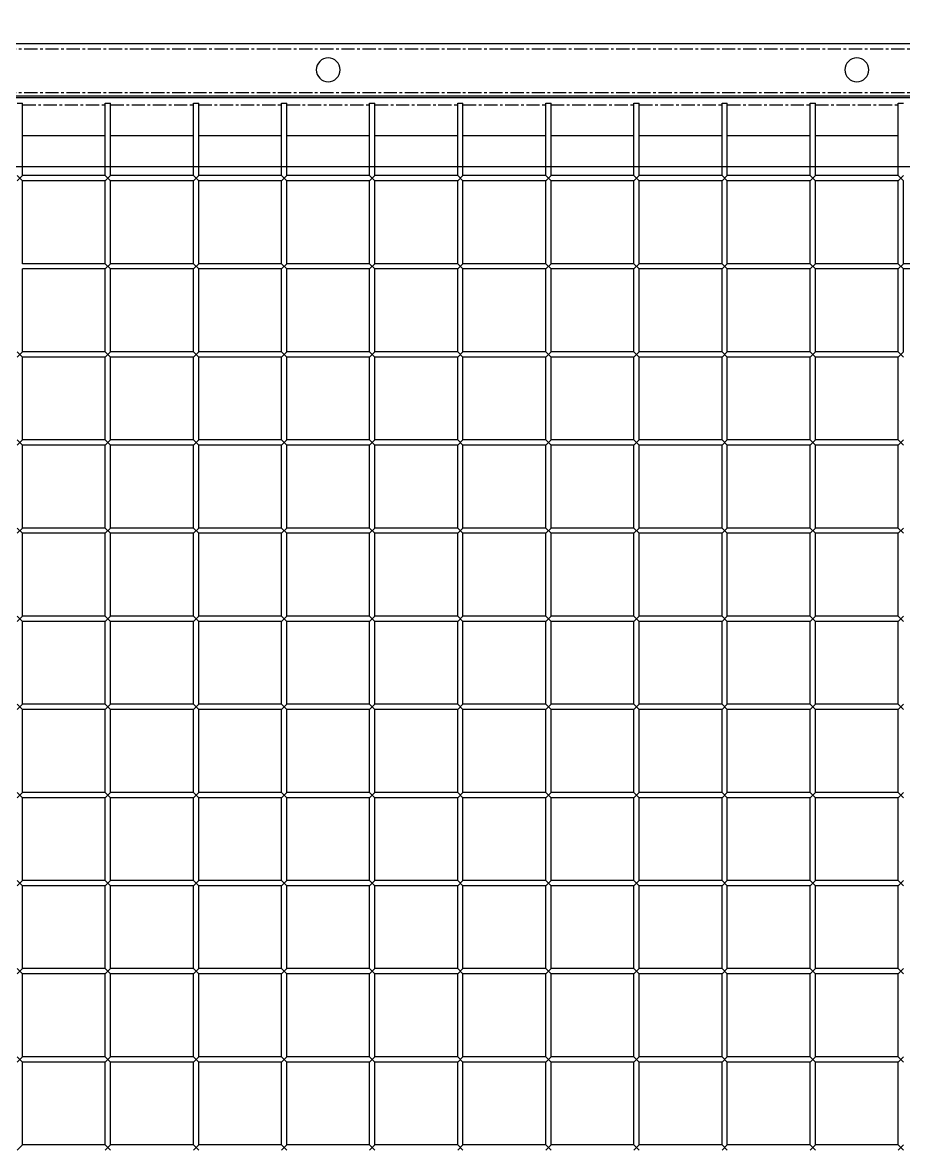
# Model space of a CAD drawing. Header units: millimetres. Extents: x -198529 to 244266, y -64 to 158464.
# Drawn here: x -169582 to -169082, y 97567 to 98205 of the extents above; entities that cross this region are included whole.
import ezdxf

# ---------------------------------------------------------------- set-up
doc = ezdxf.new("R2010")
doc.units = ezdxf.units.MM
doc.linetypes.add('CENTER', pattern=[12, 7.5, -1.5, 1.5, -1.5])
doc.layers.add('0-DCC', color=30, linetype='Continuous')
doc.layers.add('0-DCC-STRUC', color=180, linetype='Continuous')

# ---------------------------------------------------------------- blocks, each defined once
blk = doc.blocks.new('DCC2850x1800(右)')
at = {"color": 0, "linetype": 'Continuous'}
for p, q in [((65614.5, -72678.48), (62966, -72678.48)), ((62966, -72709.38), (65613, -72709.38)), ((64842.5, -72712.38), (64839.5, -72712.38)), ((64842.5, -72753.48), (64842.5, -72712.38)), ((64889.5, -72753.48), (64889.5, -72712.38)), ((64892.5, -72712.38), (64889.5, -72712.38)), ((64892.5, -72753.48), (64892.5, -72712.38)), ((64939.5, -72753.48), (64939.5, -72712.38)), ((64942.5, -72712.38), (64939.5, -72712.38)), ((64942.5, -72753.48), (64942.5, -72712.38)), ((64989.5, -72753.48), (64989.5, -72712.38)), ((64992.5, -72712.38), (64989.5, -72712.38)), ((64992.5, -72753.48), (64992.5, -72712.38)), ((65039.5, -72753.48), (65039.5, -72712.38)), ((65042.5, -72712.38), (65039.5, -72712.38)), ((65042.5, -72753.48), (65042.5, -72712.38)), ((65089.5, -72753.48), (65089.5, -72712.38)), ((65092.5, -72712.38), (65089.5, -72712.38)), ((65092.5, -72753.48), (65092.5, -72712.38)), ((65139.5, -72753.48), (65139.5, -72712.38)), ((65142.5, -72712.38), (65139.5, -72712.38)), ((65142.5, -72753.48), (65142.5, -72712.38)), ((65189.5, -72753.48), (65189.5, -72712.38)), ((65192.5, -72712.38), (65189.5, -72712.38)), ((65192.5, -72753.48), (65192.5, -72712.38)), ((65239.5, -72753.48), (65239.5, -72712.38)), ((65242.5, -72712.38), (65239.5, -72712.38)), ((65242.5, -72753.48), (65242.5, -72712.38)), ((65289.5, -72753.48), (65289.5, -72712.38)), ((65292.5, -72712.38), (65289.5, -72712.38)), ((65292.5, -72753.48), (65292.5, -72712.38)), ((65339.5, -72753.48), (65339.5, -72712.38)), ((65342.5, -72712.38), (65339.5, -72712.38)), ((64842.5, -72730.88), (64889.5, -72730.88)), ((64892.5, -72730.88), (64939.5, -72730.88)), ((64942.5, -72730.88), (64989.5, -72730.88)), ((64992.5, -72730.88), (65039.5, -72730.88)), ((65042.5, -72730.88), (65089.5, -72730.88)), ((65092.5, -72730.88), (65139.5, -72730.88)), ((65142.5, -72730.88), (65189.5, -72730.88)), ((65192.5, -72730.88), (65239.5, -72730.88)), ((65242.5, -72730.88), (65289.5, -72730.88)), ((65292.5, -72730.88), (65339.5, -72730.88)), ((64842.5, -72756.48), (64839.5, -72753.48)), ((64839.5, -72756.48), (64842.5, -72753.48)), ((64839.5, -72803.48), (64839.5, -72756.48)), ((64842.5, -72753.48), (64889.5, -72753.48)), ((64842.5, -72756.48), (64889.5, -72756.48)), ((64842.5, -72803.48), (64842.5, -72756.48)), ((64892.5, -72756.48), (64889.5, -72753.48)), ((64889.5, -72756.48), (64892.5, -72753.48)), ((64889.5, -72803.48), (64889.5, -72756.48)), ((64892.5, -72753.48), (64939.5, -72753.48)), ((64892.5, -72756.48), (64939.5, -72756.48)), ((64892.5, -72803.48), (64892.5, -72756.48)), ((64942.5, -72756.48), (64939.5, -72753.48)), ((64939.5, -72756.48), (64942.5, -72753.48)), ((64939.5, -72803.48), (64939.5, -72756.48)), ((64942.5, -72753.48), (64989.5, -72753.48)), ((64942.5, -72756.48), (64989.5, -72756.48)), ((64942.5, -72803.48), (64942.5, -72756.48)), ((64992.5, -72756.48), (64989.5, -72753.48)), ((64989.5, -72756.48), (64992.5, -72753.48)), ((64989.5, -72803.48), (64989.5, -72756.48)), ((64992.5, -72753.48), (65039.5, -72753.48)), ((64992.5, -72756.48), (65039.5, -72756.48)), ((64992.5, -72803.48), (64992.5, -72756.48)), ((65042.5, -72756.48), (65039.5, -72753.48)), ((65039.5, -72756.48), (65042.5, -72753.48)), ((65039.5, -72803.48), (65039.5, -72756.48)), ((65042.5, -72753.48), (65089.5, -72753.48)), ((65042.5, -72756.48), (65089.5, -72756.48)), ((65042.5, -72803.48), (65042.5, -72756.48)), ((65092.5, -72756.48), (65089.5, -72753.48)), ((65089.5, -72756.48), (65092.5, -72753.48)), ((65089.5, -72803.48), (65089.5, -72756.48)), ((65092.5, -72753.48), (65139.5, -72753.48)), ((65092.5, -72756.48), (65139.5, -72756.48)), ((65092.5, -72803.48), (65092.5, -72756.48)), ((65142.5, -72756.48), (65139.5, -72753.48)), ((65139.5, -72756.48), (65142.5, -72753.48)), ((65139.5, -72803.48), (65139.5, -72756.48)), ((65142.5, -72753.48), (65189.5, -72753.48)), ((65142.5, -72756.48), (65189.5, -72756.48)), ((65142.5, -72803.48), (65142.5, -72756.48)), ((65192.5, -72756.48), (65189.5, -72753.48)), ((65189.5, -72756.48), (65192.5, -72753.48)), ((65189.5, -72803.48), (65189.5, -72756.48)), ((65192.5, -72753.48), (65239.5, -72753.48)), ((65192.5, -72756.48), (65239.5, -72756.48)), ((65192.5, -72803.48), (65192.5, -72756.48)), ((65242.5, -72756.48), (65239.5, -72753.48)), ((65239.5, -72756.48), (65242.5, -72753.48)), ((65239.5, -72803.48), (65239.5, -72756.48)), ((65242.5, -72753.48), (65289.5, -72753.48)), ((65242.5, -72756.48), (65289.5, -72756.48)), ((65242.5, -72803.48), (65242.5, -72756.48)), ((65292.5, -72756.48), (65289.5, -72753.48)), ((65289.5, -72756.48), (65292.5, -72753.48)), ((65289.5, -72803.48), (65289.5, -72756.48)), ((65292.5, -72753.48), (65339.5, -72753.48)), ((65292.5, -72756.48), (65339.5, -72756.48)), ((65292.5, -72803.48), (65292.5, -72756.48)), ((65342.5, -72756.48), (65339.5, -72753.48)), ((65339.5, -72756.48), (65342.5, -72753.48)), ((65339.5, -72803.48), (65339.5, -72756.48)), ((64792.5, -72803.48), (64839.5, -72803.48)), ((64842.5, -72806.48), (64839.5, -72803.48)), ((64842.5, -72803.48), (64839.5, -72806.48)), ((64842.5, -72803.48), (64889.5, -72803.48)), ((64892.5, -72806.48), (64889.5, -72803.48)), ((64892.5, -72803.48), (64889.5, -72806.48)), ((64892.5, -72803.48), (64939.5, -72803.48)), ((64942.5, -72806.48), (64939.5, -72803.48)), ((64942.5, -72803.48), (64939.5, -72806.48)), ((64942.5, -72803.48), (64989.5, -72803.48)), ((64992.5, -72806.48), (64989.5, -72803.48)), ((64992.5, -72803.48), (64989.5, -72806.48)), ((64992.5, -72803.48), (65039.5, -72803.48)), ((65042.5, -72806.48), (65039.5, -72803.48)), ((65042.5, -72803.48), (65039.5, -72806.48)), ((65042.5, -72803.48), (65089.5, -72803.48)), ((65092.5, -72806.48), (65089.5, -72803.48)), ((65092.5, -72803.48), (65089.5, -72806.48)), ((65092.5, -72803.48), (65139.5, -72803.48)), ((65142.5, -72806.48), (65139.5, -72803.48)), ((65142.5, -72803.48), (65139.5, -72806.48)), ((65142.5, -72803.48), (65189.5, -72803.48)), ((65192.5, -72806.48), (65189.5, -72803.48)), ((65192.5, -72803.48), (65189.5, -72806.48)), ((65192.5, -72803.48), (65239.5, -72803.48)), ((65242.5, -72806.48), (65239.5, -72803.48)), ((65242.5, -72803.48), (65239.5, -72806.48)), ((65242.5, -72803.48), (65289.5, -72803.48)), ((65292.5, -72806.48), (65289.5, -72803.48)), ((65292.5, -72803.48), (65289.5, -72806.48)), ((65292.5, -72803.48), (65339.5, -72803.48)), ((64792.5, -72806.48), (64839.5, -72806.48)), ((64839.5, -72853.48), (64839.5, -72806.48)), ((64842.5, -72853.48), (64842.5, -72806.48)), ((64842.5, -72806.48), (64889.5, -72806.48)), ((64889.5, -72853.48), (64889.5, -72806.48)), ((64892.5, -72853.48), (64892.5, -72806.48)), ((64892.5, -72806.48), (64939.5, -72806.48)), ((64939.5, -72853.48), (64939.5, -72806.48)), ((64942.5, -72853.48), (64942.5, -72806.48)), ((64942.5, -72806.48), (64989.5, -72806.48)), ((64989.5, -72853.48), (64989.5, -72806.48)), ((64992.5, -72853.48), (64992.5, -72806.48)), ((64992.5, -72806.48), (65039.5, -72806.48)), ((65039.5, -72853.48), (65039.5, -72806.48)), ((65042.5, -72853.48), (65042.5, -72806.48)), ((65042.5, -72806.48), (65089.5, -72806.48)), ((65089.5, -72853.48), (65089.5, -72806.48)), ((65092.5, -72853.48), (65092.5, -72806.48)), ((65092.5, -72806.48), (65139.5, -72806.48)), ((65139.5, -72853.48), (65139.5, -72806.48)), ((65142.5, -72853.48), (65142.5, -72806.48)), ((65142.5, -72806.48), (65189.5, -72806.48)), ((65189.5, -72853.48), (65189.5, -72806.48)), ((65192.5, -72853.48), (65192.5, -72806.48)), ((65192.5, -72806.48), (65239.5, -72806.48)), ((65239.5, -72853.48), (65239.5, -72806.48)), ((65242.5, -72853.48), (65242.5, -72806.48)), ((65242.5, -72806.48), (65289.5, -72806.48)), ((65289.5, -72853.48), (65289.5, -72806.48)), ((65292.5, -72853.48), (65292.5, -72806.48)), ((65292.5, -72806.48), (65339.5, -72806.48)), ((65339.5, -72853.48), (65339.5, -72806.48)), ((64842.5, -72856.48), (64839.5, -72853.48)), ((64839.5, -72856.48), (64842.5, -72853.48)), ((64842.5, -72853.48), (64889.5, -72853.48)), ((64892.5, -72856.48), (64889.5, -72853.48)), ((64889.5, -72856.48), (64892.5, -72853.48)), ((64892.5, -72853.48), (64939.5, -72853.48)), ((64942.5, -72856.48), (64939.5, -72853.48)), ((64939.5, -72856.48), (64942.5, -72853.48)), ((64942.5, -72853.48), (64989.5, -72853.48)), ((64992.5, -72856.48), (64989.5, -72853.48)), ((64989.5, -72856.48), (64992.5, -72853.48)), ((64992.5, -72853.48), (65039.5, -72853.48)), ((65042.5, -72856.48), (65039.5, -72853.48)), ((65039.5, -72856.48), (65042.5, -72853.48)), ((65042.5, -72853.48), (65089.5, -72853.48)), ((65092.5, -72856.48), (65089.5, -72853.48)), ((65089.5, -72856.48), (65092.5, -72853.48)), ((65092.5, -72853.48), (65139.5, -72853.48)), ((65142.5, -72856.48), (65139.5, -72853.48)), ((65139.5, -72856.48), (65142.5, -72853.48)), ((65142.5, -72853.48), (65189.5, -72853.48)), ((65192.5, -72856.48), (65189.5, -72853.48)), ((65189.5, -72856.48), (65192.5, -72853.48)), ((65192.5, -72853.48), (65239.5, -72853.48)), ((65242.5, -72856.48), (65239.5, -72853.48)), ((65239.5, -72856.48), (65242.5, -72853.48)), ((65242.5, -72853.48), (65289.5, -72853.48)), ((65292.5, -72856.48), (65289.5, -72853.48)), ((65289.5, -72856.48), (65292.5, -72853.48)), ((65292.5, -72853.48), (65339.5, -72853.48)), ((65342.5, -72856.48), (65339.5, -72853.48)), ((65339.5, -72856.48), (65342.5, -72853.48)), ((64842.5, -72903.48), (64842.5, -72856.48)), ((64842.5, -72856.48), (64889.5, -72856.48)), ((64889.5, -72903.48), (64889.5, -72856.48)), ((64892.5, -72903.48), (64892.5, -72856.48)), ((64892.5, -72856.48), (64939.5, -72856.48)), ((64939.5, -72903.48), (64939.5, -72856.48)), ((64942.5, -72903.48), (64942.5, -72856.48)), ((64942.5, -72856.48), (64989.5, -72856.48)), ((64989.5, -72903.48), (64989.5, -72856.48)), ((64992.5, -72903.48), (64992.5, -72856.48)), ((64992.5, -72856.48), (65039.5, -72856.48)), ((65039.5, -72903.48), (65039.5, -72856.48)), ((65042.5, -72903.48), (65042.5, -72856.48)), ((65042.5, -72856.48), (65089.5, -72856.48)), ((65089.5, -72903.48), (65089.5, -72856.48)), ((65092.5, -72903.48), (65092.5, -72856.48)), ((65092.5, -72856.48), (65139.5, -72856.48)), ((65139.5, -72903.48), (65139.5, -72856.48)), ((65142.5, -72903.48), (65142.5, -72856.48)), ((65142.5, -72856.48), (65189.5, -72856.48)), ((65189.5, -72903.48), (65189.5, -72856.48)), ((65192.5, -72903.48), (65192.5, -72856.48)), ((65192.5, -72856.48), (65239.5, -72856.48)), ((65239.5, -72903.48), (65239.5, -72856.48)), ((65242.5, -72903.48), (65242.5, -72856.48)), ((65242.5, -72856.48), (65289.5, -72856.48)), ((65289.5, -72903.48), (65289.5, -72856.48)), ((65292.5, -72903.48), (65292.5, -72856.48)), ((65292.5, -72856.48), (65339.5, -72856.48)), ((65339.5, -72903.48), (65339.5, -72856.48)), ((64842.5, -72906.48), (64839.5, -72903.48)), ((64839.5, -72906.48), (64842.5, -72903.48)), ((64842.5, -72903.48), (64889.5, -72903.48)), ((64892.5, -72906.48), (64889.5, -72903.48)), ((64889.5, -72906.48), (64892.5, -72903.48)), ((64892.5, -72903.48), (64939.5, -72903.48)), ((64942.5, -72906.48), (64939.5, -72903.48)), ((64939.5, -72906.48), (64942.5, -72903.48)), ((64942.5, -72903.48), (64989.5, -72903.48)), ((64992.5, -72906.48), (64989.5, -72903.48)), ((64989.5, -72906.48), (64992.5, -72903.48)), ((64992.5, -72903.48), (65039.5, -72903.48)), ((65042.5, -72906.48), (65039.5, -72903.48)), ((65039.5, -72906.48), (65042.5, -72903.48)), ((65042.5, -72903.48), (65089.5, -72903.48)), ((65092.5, -72906.48), (65089.5, -72903.48)), ((65089.5, -72906.48), (65092.5, -72903.48)), ((65092.5, -72903.48), (65139.5, -72903.48)), ((65142.5, -72906.48), (65139.5, -72903.48)), ((65139.5, -72906.48), (65142.5, -72903.48)), ((65142.5, -72903.48), (65189.5, -72903.48)), ((65192.5, -72906.48), (65189.5, -72903.48)), ((65189.5, -72906.48), (65192.5, -72903.48)), ((65192.5, -72903.48), (65239.5, -72903.48)), ((65242.5, -72906.48), (65239.5, -72903.48)), ((65239.5, -72906.48), (65242.5, -72903.48)), ((65242.5, -72903.48), (65289.5, -72903.48)), ((65292.5, -72906.48), (65289.5, -72903.48)), ((65289.5, -72906.48), (65292.5, -72903.48)), ((65292.5, -72903.48), (65339.5, -72903.48)), ((65342.5, -72906.48), (65339.5, -72903.48)), ((65339.5, -72906.48), (65342.5, -72903.48)), ((64842.5, -72953.48), (64842.5, -72906.48)), ((64842.5, -72906.48), (64889.5, -72906.48)), ((64889.5, -72953.48), (64889.5, -72906.48)), ((64892.5, -72953.48), (64892.5, -72906.48)), ((64892.5, -72906.48), (64939.5, -72906.48)), ((64939.5, -72953.48), (64939.5, -72906.48)), ((64942.5, -72953.48), (64942.5, -72906.48)), ((64942.5, -72906.48), (64989.5, -72906.48)), ((64989.5, -72953.48), (64989.5, -72906.48)), ((64992.5, -72953.48), (64992.5, -72906.48)), ((64992.5, -72906.48), (65039.5, -72906.48)), ((65039.5, -72953.48), (65039.5, -72906.48)), ((65042.5, -72953.48), (65042.5, -72906.48)), ((65042.5, -72906.48), (65089.5, -72906.48)), ((65089.5, -72953.48), (65089.5, -72906.48)), ((65092.5, -72953.48), (65092.5, -72906.48)), ((65092.5, -72906.48), (65139.5, -72906.48)), ((65139.5, -72953.48), (65139.5, -72906.48)), ((65142.5, -72953.48), (65142.5, -72906.48)), ((65142.5, -72906.48), (65189.5, -72906.48)), ((65189.5, -72953.48), (65189.5, -72906.48)), ((65192.5, -72953.48), (65192.5, -72906.48)), ((65192.5, -72906.48), (65239.5, -72906.48)), ((65239.5, -72953.48), (65239.5, -72906.48)), ((65242.5, -72953.48), (65242.5, -72906.48)), ((65242.5, -72906.48), (65289.5, -72906.48)), ((65289.5, -72953.48), (65289.5, -72906.48)), ((65292.5, -72953.48), (65292.5, -72906.48)), ((65292.5, -72906.48), (65339.5, -72906.48)), ((65339.5, -72953.48), (65339.5, -72906.48)), ((64842.5, -72956.48), (64839.5, -72953.48)), ((64839.5, -72956.48), (64842.5, -72953.48)), ((64842.5, -72953.48), (64889.5, -72953.48)), ((64842.5, -73003.48), (64842.5, -72956.48)), ((64842.5, -72956.48), (64889.5, -72956.48)), ((64892.5, -72956.48), (64889.5, -72953.48)), ((64889.5, -72956.48), (64892.5, -72953.48)), ((64889.5, -73003.48), (64889.5, -72956.48)), ((64892.5, -72953.48), (64939.5, -72953.48)), ((64892.5, -73003.48), (64892.5, -72956.48)), ((64892.5, -72956.48), (64939.5, -72956.48)), ((64942.5, -72956.48), (64939.5, -72953.48)), ((64939.5, -72956.48), (64942.5, -72953.48)), ((64939.5, -73003.48), (64939.5, -72956.48)), ((64942.5, -72953.48), (64989.5, -72953.48)), ((64942.5, -73003.48), (64942.5, -72956.48)), ((64942.5, -72956.48), (64989.5, -72956.48)), ((64992.5, -72956.48), (64989.5, -72953.48)), ((64989.5, -72956.48), (64992.5, -72953.48)), ((64989.5, -73003.48), (64989.5, -72956.48)), ((64992.5, -72953.48), (65039.5, -72953.48)), ((64992.5, -73003.48), (64992.5, -72956.48)), ((64992.5, -72956.48), (65039.5, -72956.48)), ((65042.5, -72956.48), (65039.5, -72953.48)), ((65039.5, -72956.48), (65042.5, -72953.48)), ((65039.5, -73003.48), (65039.5, -72956.48)), ((65042.5, -72953.48), (65089.5, -72953.48)), ((65042.5, -73003.48), (65042.5, -72956.48)), ((65042.5, -72956.48), (65089.5, -72956.48)), ((65092.5, -72956.48), (65089.5, -72953.48)), ((65089.5, -72956.48), (65092.5, -72953.48)), ((65089.5, -73003.48), (65089.5, -72956.48)), ((65092.5, -72953.48), (65139.5, -72953.48)), ((65092.5, -73003.48), (65092.5, -72956.48)), ((65092.5, -72956.48), (65139.5, -72956.48)), ((65142.5, -72956.48), (65139.5, -72953.48)), ((65139.5, -72956.48), (65142.5, -72953.48)), ((65139.5, -73003.48), (65139.5, -72956.48)), ((65142.5, -72953.48), (65189.5, -72953.48)), ((65142.5, -73003.48), (65142.5, -72956.48)), ((65142.5, -72956.48), (65189.5, -72956.48)), ((65192.5, -72956.48), (65189.5, -72953.48)), ((65189.5, -72956.48), (65192.5, -72953.48)), ((65189.5, -73003.48), (65189.5, -72956.48)), ((65192.5, -72953.48), (65239.5, -72953.48)), ((65192.5, -73003.48), (65192.5, -72956.48)), ((65192.5, -72956.48), (65239.5, -72956.48)), ((65242.5, -72956.48), (65239.5, -72953.48)), ((65239.5, -72956.48), (65242.5, -72953.48)), ((65239.5, -73003.48), (65239.5, -72956.48)), ((65242.5, -72953.48), (65289.5, -72953.48)), ((65242.5, -73003.48), (65242.5, -72956.48)), ((65242.5, -72956.48), (65289.5, -72956.48)), ((65292.5, -72956.48), (65289.5, -72953.48)), ((65289.5, -72956.48), (65292.5, -72953.48)), ((65289.5, -73003.48), (65289.5, -72956.48)), ((65292.5, -72953.48), (65339.5, -72953.48)), ((65292.5, -73003.48), (65292.5, -72956.48)), ((65292.5, -72956.48), (65339.5, -72956.48)), ((65342.5, -72956.48), (65339.5, -72953.48)), ((65339.5, -72956.48), (65342.5, -72953.48)), ((65339.5, -73003.48), (65339.5, -72956.48)), ((64842.5, -73006.48), (64839.5, -73003.48)), ((64839.5, -73006.48), (64842.5, -73003.48)), ((64842.5, -73003.48), (64889.5, -73003.48)), ((64842.5, -73053.48), (64842.5, -73006.48)), ((64842.5, -73006.48), (64889.5, -73006.48)), ((64892.5, -73006.48), (64889.5, -73003.48)), ((64889.5, -73006.48), (64892.5, -73003.48)), ((64889.5, -73053.48), (64889.5, -73006.48)), ((64892.5, -73003.48), (64939.5, -73003.48)), ((64892.5, -73053.48), (64892.5, -73006.48)), ((64892.5, -73006.48), (64939.5, -73006.48)), ((64942.5, -73006.48), (64939.5, -73003.48)), ((64939.5, -73006.48), (64942.5, -73003.48)), ((64939.5, -73053.48), (64939.5, -73006.48)), ((64942.5, -73003.48), (64989.5, -73003.48)), ((64942.5, -73053.48), (64942.5, -73006.48)), ((64942.5, -73006.48), (64989.5, -73006.48)), ((64992.5, -73006.48), (64989.5, -73003.48)), ((64989.5, -73006.48), (64992.5, -73003.48)), ((64989.5, -73053.48), (64989.5, -73006.48)), ((64992.5, -73003.48), (65039.5, -73003.48)), ((64992.5, -73053.48), (64992.5, -73006.48)), ((64992.5, -73006.48), (65039.5, -73006.48)), ((65042.5, -73006.48), (65039.5, -73003.48)), ((65039.5, -73006.48), (65042.5, -73003.48)), ((65039.5, -73053.48), (65039.5, -73006.48)), ((65042.5, -73003.48), (65089.5, -73003.48)), ((65042.5, -73053.48), (65042.5, -73006.48)), ((65042.5, -73006.48), (65089.5, -73006.48)), ((65092.5, -73006.48), (65089.5, -73003.48)), ((65089.5, -73006.48), (65092.5, -73003.48)), ((65089.5, -73053.48), (65089.5, -73006.48)), ((65092.5, -73003.48), (65139.5, -73003.48)), ((65092.5, -73053.48), (65092.5, -73006.48)), ((65092.5, -73006.48), (65139.5, -73006.48)), ((65142.5, -73006.48), (65139.5, -73003.48)), ((65139.5, -73006.48), (65142.5, -73003.48)), ((65139.5, -73053.48), (65139.5, -73006.48)), ((65142.5, -73003.48), (65189.5, -73003.48)), ((65142.5, -73053.48), (65142.5, -73006.48)), ((65142.5, -73006.48), (65189.5, -73006.48)), ((65192.5, -73006.48), (65189.5, -73003.48)), ((65189.5, -73006.48), (65192.5, -73003.48)), ((65189.5, -73053.48), (65189.5, -73006.48)), ((65192.5, -73003.48), (65239.5, -73003.48)), ((65192.5, -73053.48), (65192.5, -73006.48)), ((65192.5, -73006.48), (65239.5, -73006.48)), ((65242.5, -73006.48), (65239.5, -73003.48)), ((65239.5, -73006.48), (65242.5, -73003.48)), ((65239.5, -73053.48), (65239.5, -73006.48)), ((65242.5, -73003.48), (65289.5, -73003.48)), ((65242.5, -73053.48), (65242.5, -73006.48)), ((65242.5, -73006.48), (65289.5, -73006.48)), ((65292.5, -73006.48), (65289.5, -73003.48)), ((65289.5, -73006.48), (65292.5, -73003.48)), ((65289.5, -73053.48), (65289.5, -73006.48)), ((65292.5, -73003.48), (65339.5, -73003.48)), ((65292.5, -73053.48), (65292.5, -73006.48)), ((65292.5, -73006.48), (65339.5, -73006.48)), ((65342.5, -73006.48), (65339.5, -73003.48)), ((65339.5, -73006.48), (65342.5, -73003.48)), ((65339.5, -73053.48), (65339.5, -73006.48)), ((64842.5, -73056.48), (64839.5, -73053.48)), ((64839.5, -73056.48), (64842.5, -73053.48)), ((64842.5, -73053.48), (64889.5, -73053.48)), ((64842.5, -73103.48), (64842.5, -73056.48)), ((64842.5, -73056.48), (64889.5, -73056.48)), ((64892.5, -73056.48), (64889.5, -73053.48)), ((64889.5, -73056.48), (64892.5, -73053.48)), ((64889.5, -73103.48), (64889.5, -73056.48)), ((64892.5, -73053.48), (64939.5, -73053.48)), ((64892.5, -73103.48), (64892.5, -73056.48)), ((64892.5, -73056.48), (64939.5, -73056.48)), ((64942.5, -73056.48), (64939.5, -73053.48)), ((64939.5, -73056.48), (64942.5, -73053.48)), ((64939.5, -73103.48), (64939.5, -73056.48)), ((64942.5, -73053.48), (64989.5, -73053.48)), ((64942.5, -73103.48), (64942.5, -73056.48)), ((64942.5, -73056.48), (64989.5, -73056.48)), ((64992.5, -73056.48), (64989.5, -73053.48)), ((64989.5, -73056.48), (64992.5, -73053.48)), ((64989.5, -73103.48), (64989.5, -73056.48)), ((64992.5, -73053.48), (65039.5, -73053.48)), ((64992.5, -73103.48), (64992.5, -73056.48)), ((64992.5, -73056.48), (65039.5, -73056.48)), ((65042.5, -73056.48), (65039.5, -73053.48)), ((65039.5, -73056.48), (65042.5, -73053.48)), ((65039.5, -73103.48), (65039.5, -73056.48)), ((65042.5, -73053.48), (65089.5, -73053.48)), ((65042.5, -73103.48), (65042.5, -73056.48)), ((65042.5, -73056.48), (65089.5, -73056.48)), ((65092.5, -73056.48), (65089.5, -73053.48)), ((65089.5, -73056.48), (65092.5, -73053.48)), ((65089.5, -73103.48), (65089.5, -73056.48)), ((65092.5, -73053.48), (65139.5, -73053.48)), ((65092.5, -73103.48), (65092.5, -73056.48)), ((65092.5, -73056.48), (65139.5, -73056.48)), ((65142.5, -73056.48), (65139.5, -73053.48)), ((65139.5, -73056.48), (65142.5, -73053.48)), ((65139.5, -73103.48), (65139.5, -73056.48)), ((65142.5, -73053.48), (65189.5, -73053.48)), ((65142.5, -73103.48), (65142.5, -73056.48)), ((65142.5, -73056.48), (65189.5, -73056.48)), ((65192.5, -73056.48), (65189.5, -73053.48)), ((65189.5, -73056.48), (65192.5, -73053.48)), ((65189.5, -73103.48), (65189.5, -73056.48)), ((65192.5, -73053.48), (65239.5, -73053.48)), ((65192.5, -73103.48), (65192.5, -73056.48)), ((65192.5, -73056.48), (65239.5, -73056.48)), ((65242.5, -73056.48), (65239.5, -73053.48)), ((65239.5, -73056.48), (65242.5, -73053.48)), ((65239.5, -73103.48), (65239.5, -73056.48)), ((65242.5, -73053.48), (65289.5, -73053.48)), ((65242.5, -73103.48), (65242.5, -73056.48)), ((65242.5, -73056.48), (65289.5, -73056.48)), ((65292.5, -73056.48), (65289.5, -73053.48)), ((65289.5, -73056.48), (65292.5, -73053.48)), ((65289.5, -73103.48), (65289.5, -73056.48)), ((65292.5, -73053.48), (65339.5, -73053.48)), ((65292.5, -73103.48), (65292.5, -73056.48)), ((65292.5, -73056.48), (65339.5, -73056.48)), ((65342.5, -73056.48), (65339.5, -73053.48)), ((65339.5, -73056.48), (65342.5, -73053.48)), ((65339.5, -73103.48), (65339.5, -73056.48)), ((64842.5, -73106.48), (64839.5, -73103.48)), ((64842.5, -73103.48), (64839.5, -73106.48)), ((64842.5, -73103.48), (64889.5, -73103.48)), ((64892.5, -73106.48), (64889.5, -73103.48)), ((64889.5, -73106.48), (64892.5, -73103.48)), ((64892.5, -73103.48), (64939.5, -73103.48)), ((64942.5, -73106.48), (64939.5, -73103.48)), ((64939.5, -73106.48), (64942.5, -73103.48)), ((64942.5, -73103.48), (64989.5, -73103.48)), ((64992.5, -73106.48), (64989.5, -73103.48)), ((64989.5, -73106.48), (64992.5, -73103.48)), ((64992.5, -73103.48), (65039.5, -73103.48)), ((65042.5, -73106.48), (65039.5, -73103.48)), ((65039.5, -73106.48), (65042.5, -73103.48)), ((65042.5, -73103.48), (65089.5, -73103.48)), ((65092.5, -73106.48), (65089.5, -73103.48)), ((65089.5, -73106.48), (65092.5, -73103.48)), ((65092.5, -73103.48), (65139.5, -73103.48)), ((65142.5, -73106.48), (65139.5, -73103.48)), ((65139.5, -73106.48), (65142.5, -73103.48)), ((65142.5, -73103.48), (65189.5, -73103.48)), ((65192.5, -73106.48), (65189.5, -73103.48)), ((65189.5, -73106.48), (65192.5, -73103.48)), ((65192.5, -73103.48), (65239.5, -73103.48)), ((65242.5, -73106.48), (65239.5, -73103.48)), ((65239.5, -73106.48), (65242.5, -73103.48)), ((65242.5, -73103.48), (65289.5, -73103.48)), ((65292.5, -73106.48), (65289.5, -73103.48)), ((65289.5, -73106.48), (65292.5, -73103.48)), ((65292.5, -73103.48), (65339.5, -73103.48)), ((65342.5, -73106.48), (65339.5, -73103.48)), ((65339.5, -73106.48), (65342.5, -73103.48)), ((64842.5, -73153.48), (64842.5, -73106.48)), ((64842.5, -73106.48), (64889.5, -73106.48)), ((64889.5, -73153.48), (64889.5, -73106.48)), ((64892.5, -73153.48), (64892.5, -73106.48)), ((64892.5, -73106.48), (64939.5, -73106.48)), ((64939.5, -73153.48), (64939.5, -73106.48)), ((64942.5, -73153.48), (64942.5, -73106.48)), ((64942.5, -73106.48), (64989.5, -73106.48)), ((64989.5, -73153.48), (64989.5, -73106.48)), ((64992.5, -73153.48), (64992.5, -73106.48)), ((64992.5, -73106.48), (65039.5, -73106.48)), ((65039.5, -73153.48), (65039.5, -73106.48)), ((65042.5, -73153.48), (65042.5, -73106.48)), ((65042.5, -73106.48), (65089.5, -73106.48)), ((65089.5, -73153.48), (65089.5, -73106.48)), ((65092.5, -73153.48), (65092.5, -73106.48)), ((65092.5, -73106.48), (65139.5, -73106.48)), ((65139.5, -73153.48), (65139.5, -73106.48)), ((65142.5, -73153.48), (65142.5, -73106.48)), ((65142.5, -73106.48), (65189.5, -73106.48)), ((65189.5, -73153.48), (65189.5, -73106.48)), ((65192.5, -73153.48), (65192.5, -73106.48)), ((65192.5, -73106.48), (65239.5, -73106.48)), ((65239.5, -73153.48), (65239.5, -73106.48)), ((65242.5, -73153.48), (65242.5, -73106.48)), ((65242.5, -73106.48), (65289.5, -73106.48)), ((65289.5, -73153.48), (65289.5, -73106.48)), ((65292.5, -73153.48), (65292.5, -73106.48)), ((65292.5, -73106.48), (65339.5, -73106.48)), ((65339.5, -73153.48), (65339.5, -73106.48)), ((64842.5, -73156.48), (64839.5, -73153.48)), ((64842.5, -73153.48), (64839.5, -73156.48)), ((64842.5, -73153.48), (64889.5, -73153.48)), ((64892.5, -73156.48), (64889.5, -73153.48)), ((64892.5, -73153.48), (64889.5, -73156.48)), ((64892.5, -73153.48), (64939.5, -73153.48)), ((64942.5, -73156.48), (64939.5, -73153.48)), ((64939.5, -73156.48), (64942.5, -73153.48)), ((64942.5, -73153.48), (64989.5, -73153.48)), ((64992.5, -73156.48), (64989.5, -73153.48)), ((64989.5, -73156.48), (64992.5, -73153.48)), ((64992.5, -73153.48), (65039.5, -73153.48)), ((65042.5, -73156.48), (65039.5, -73153.48)), ((65039.5, -73156.48), (65042.5, -73153.48)), ((65042.5, -73153.48), (65089.5, -73153.48)), ((65092.5, -73156.48), (65089.5, -73153.48)), ((65089.5, -73156.48), (65092.5, -73153.48)), ((65092.5, -73153.48), (65139.5, -73153.48)), ((65142.5, -73156.48), (65139.5, -73153.48)), ((65139.5, -73156.48), (65142.5, -73153.48)), ((65142.5, -73153.48), (65189.5, -73153.48)), ((65192.5, -73156.48), (65189.5, -73153.48)), ((65189.5, -73156.48), (65192.5, -73153.48)), ((65192.5, -73153.48), (65239.5, -73153.48)), ((65242.5, -73156.48), (65239.5, -73153.48)), ((65239.5, -73156.48), (65242.5, -73153.48)), ((65242.5, -73153.48), (65289.5, -73153.48)), ((65292.5, -73156.48), (65289.5, -73153.48)), ((65289.5, -73156.48), (65292.5, -73153.48)), ((65292.5, -73153.48), (65339.5, -73153.48)), ((65342.5, -73156.48), (65339.5, -73153.48)), ((65339.5, -73156.48), (65342.5, -73153.48)), ((64842.5, -73203.48), (64842.5, -73156.48)), ((64842.5, -73156.48), (64889.5, -73156.48)), ((64889.5, -73203.48), (64889.5, -73156.48)), ((64892.5, -73203.48), (64892.5, -73156.48)), ((64892.5, -73156.48), (64939.5, -73156.48)), ((64939.5, -73203.48), (64939.5, -73156.48)), ((64942.5, -73203.48), (64942.5, -73156.48)), ((64942.5, -73156.48), (64989.5, -73156.48)), ((64989.5, -73203.48), (64989.5, -73156.48)), ((64992.5, -73203.48), (64992.5, -73156.48)), ((64992.5, -73156.48), (65039.5, -73156.48)), ((65039.5, -73203.48), (65039.5, -73156.48)), ((65042.5, -73203.48), (65042.5, -73156.48)), ((65042.5, -73156.48), (65089.5, -73156.48)), ((65089.5, -73203.48), (65089.5, -73156.48)), ((65092.5, -73203.48), (65092.5, -73156.48)), ((65092.5, -73156.48), (65139.5, -73156.48)), ((65139.5, -73203.48), (65139.5, -73156.48)), ((65142.5, -73203.48), (65142.5, -73156.48)), ((65142.5, -73156.48), (65189.5, -73156.48)), ((65189.5, -73203.48), (65189.5, -73156.48)), ((65192.5, -73203.48), (65192.5, -73156.48)), ((65192.5, -73156.48), (65239.5, -73156.48)), ((65239.5, -73203.48), (65239.5, -73156.48)), ((65242.5, -73203.48), (65242.5, -73156.48)), ((65242.5, -73156.48), (65289.5, -73156.48)), ((65289.5, -73203.48), (65289.5, -73156.48)), ((65292.5, -73203.48), (65292.5, -73156.48)), ((65292.5, -73156.48), (65339.5, -73156.48)), ((65339.5, -73203.48), (65339.5, -73156.48)), ((64842.5, -73206.48), (64839.5, -73203.48)), ((64842.5, -73203.48), (64839.5, -73206.48)), ((64842.5, -73203.48), (64889.5, -73203.48)), ((64892.5, -73206.48), (64889.5, -73203.48)), ((64892.5, -73203.48), (64889.5, -73206.48)), ((64892.5, -73203.48), (64939.5, -73203.48)), ((64942.5, -73206.48), (64939.5, -73203.48)), ((64942.5, -73203.48), (64939.5, -73206.48)), ((64942.5, -73203.48), (64989.5, -73203.48)), ((64992.5, -73206.48), (64989.5, -73203.48)), ((64989.5, -73206.48), (64992.5, -73203.48)), ((64992.5, -73203.48), (65039.5, -73203.48)), ((65042.5, -73206.48), (65039.5, -73203.48)), ((65039.5, -73206.48), (65042.5, -73203.48)), ((65042.5, -73203.48), (65089.5, -73203.48)), ((65092.5, -73206.48), (65089.5, -73203.48)), ((65089.5, -73206.48), (65092.5, -73203.48)), ((65092.5, -73203.48), (65139.5, -73203.48)), ((65142.5, -73206.48), (65139.5, -73203.48)), ((65139.5, -73206.48), (65142.5, -73203.48)), ((65142.5, -73203.48), (65189.5, -73203.48)), ((65192.5, -73206.48), (65189.5, -73203.48)), ((65189.5, -73206.48), (65192.5, -73203.48)), ((65192.5, -73203.48), (65239.5, -73203.48)), ((65242.5, -73206.48), (65239.5, -73203.48)), ((65239.5, -73206.48), (65242.5, -73203.48)), ((65242.5, -73203.48), (65289.5, -73203.48)), ((65292.5, -73206.48), (65289.5, -73203.48)), ((65289.5, -73206.48), (65292.5, -73203.48)), ((65292.5, -73203.48), (65339.5, -73203.48)), ((65342.5, -73206.48), (65339.5, -73203.48)), ((65339.5, -73206.48), (65342.5, -73203.48)), ((64842.5, -73253.48), (64842.5, -73206.48)), ((64842.5, -73206.48), (64889.5, -73206.48)), ((64889.5, -73253.48), (64889.5, -73206.48)), ((64892.5, -73253.48), (64892.5, -73206.48)), ((64892.5, -73206.48), (64939.5, -73206.48)), ((64939.5, -73253.48), (64939.5, -73206.48)), ((64942.5, -73253.48), (64942.5, -73206.48)), ((64942.5, -73206.48), (64989.5, -73206.48)), ((64989.5, -73253.48), (64989.5, -73206.48)), ((64992.5, -73253.48), (64992.5, -73206.48)), ((64992.5, -73206.48), (65039.5, -73206.48)), ((65039.5, -73253.48), (65039.5, -73206.48)), ((65042.5, -73253.48), (65042.5, -73206.48)), ((65042.5, -73206.48), (65089.5, -73206.48)), ((65089.5, -73253.48), (65089.5, -73206.48)), ((65092.5, -73253.48), (65092.5, -73206.48)), ((65092.5, -73206.48), (65139.5, -73206.48)), ((65139.5, -73253.48), (65139.5, -73206.48)), ((65142.5, -73253.48), (65142.5, -73206.48)), ((65142.5, -73206.48), (65189.5, -73206.48)), ((65189.5, -73253.48), (65189.5, -73206.48)), ((65192.5, -73253.48), (65192.5, -73206.48)), ((65192.5, -73206.48), (65239.5, -73206.48)), ((65239.5, -73253.48), (65239.5, -73206.48)), ((65242.5, -73253.48), (65242.5, -73206.48)), ((65242.5, -73206.48), (65289.5, -73206.48)), ((65289.5, -73253.48), (65289.5, -73206.48)), ((65292.5, -73253.48), (65292.5, -73206.48)), ((65292.5, -73206.48), (65339.5, -73206.48)), ((65339.5, -73253.48), (65339.5, -73206.48)), ((64842.5, -73256.48), (64839.5, -73253.48)), ((64842.5, -73253.48), (64839.5, -73256.48)), ((64842.5, -73253.48), (64889.5, -73253.48)), ((64842.5, -73303.48), (64842.5, -73256.48)), ((64842.5, -73256.48), (64889.5, -73256.48)), ((64892.5, -73256.48), (64889.5, -73253.48)), ((64892.5, -73253.48), (64889.5, -73256.48)), ((64889.5, -73303.48), (64889.5, -73256.48)), ((64892.5, -73253.48), (64939.5, -73253.48)), ((64892.5, -73303.48), (64892.5, -73256.48)), ((64892.5, -73256.48), (64939.5, -73256.48)), ((64942.5, -73256.48), (64939.5, -73253.48)), ((64942.5, -73253.48), (64939.5, -73256.48)), ((64939.5, -73303.48), (64939.5, -73256.48)), ((64942.5, -73253.48), (64989.5, -73253.48)), ((64942.5, -73303.48), (64942.5, -73256.48)), ((64942.5, -73256.48), (64989.5, -73256.48)), ((64992.5, -73256.48), (64989.5, -73253.48)), ((64992.5, -73253.48), (64989.5, -73256.48)), ((64989.5, -73303.48), (64989.5, -73256.48)), ((64992.5, -73253.48), (65039.5, -73253.48)), ((64992.5, -73303.48), (64992.5, -73256.48)), ((64992.5, -73256.48), (65039.5, -73256.48)), ((65042.5, -73256.48), (65039.5, -73253.48)), ((65039.5, -73256.48), (65042.5, -73253.48)), ((65039.5, -73303.48), (65039.5, -73256.48)), ((65042.5, -73253.48), (65089.5, -73253.48)), ((65042.5, -73303.48), (65042.5, -73256.48)), ((65042.5, -73256.48), (65089.5, -73256.48)), ((65092.5, -73256.48), (65089.5, -73253.48)), ((65089.5, -73256.48), (65092.5, -73253.48)), ((65089.5, -73303.48), (65089.5, -73256.48)), ((65092.5, -73253.48), (65139.5, -73253.48)), ((65092.5, -73303.48), (65092.5, -73256.48)), ((65092.5, -73256.48), (65139.5, -73256.48)), ((65142.5, -73256.48), (65139.5, -73253.48)), ((65139.5, -73256.48), (65142.5, -73253.48)), ((65139.5, -73303.48), (65139.5, -73256.48)), ((65142.5, -73253.48), (65189.5, -73253.48)), ((65142.5, -73303.48), (65142.5, -73256.48)), ((65142.5, -73256.48), (65189.5, -73256.48)), ((65192.5, -73256.48), (65189.5, -73253.48)), ((65189.5, -73256.48), (65192.5, -73253.48)), ((65189.5, -73303.48), (65189.5, -73256.48)), ((65192.5, -73253.48), (65239.5, -73253.48)), ((65192.5, -73303.48), (65192.5, -73256.48)), ((65192.5, -73256.48), (65239.5, -73256.48)), ((65242.5, -73256.48), (65239.5, -73253.48)), ((65239.5, -73256.48), (65242.5, -73253.48)), ((65239.5, -73303.48), (65239.5, -73256.48)), ((65242.5, -73253.48), (65289.5, -73253.48)), ((65242.5, -73303.48), (65242.5, -73256.48)), ((65242.5, -73256.48), (65289.5, -73256.48)), ((65292.5, -73256.48), (65289.5, -73253.48)), ((65289.5, -73256.48), (65292.5, -73253.48)), ((65289.5, -73303.48), (65289.5, -73256.48)), ((65292.5, -73253.48), (65339.5, -73253.48)), ((65292.5, -73303.48), (65292.5, -73256.48)), ((65292.5, -73256.48), (65339.5, -73256.48)), ((65342.5, -73256.48), (65339.5, -73253.48)), ((65339.5, -73256.48), (65342.5, -73253.48)), ((65339.5, -73303.48), (65339.5, -73256.48)), ((64842.5, -73306.48), (64839.5, -73303.48)), ((64842.5, -73303.48), (64839.5, -73306.48)), ((64842.5, -73303.48), (64889.5, -73303.48)), ((64892.5, -73306.48), (64889.5, -73303.48)), ((64892.5, -73303.48), (64889.5, -73306.48)), ((64892.5, -73303.48), (64939.5, -73303.48)), ((64942.5, -73306.48), (64939.5, -73303.48)), ((64942.5, -73303.48), (64939.5, -73306.48)), ((64942.5, -73303.48), (64989.5, -73303.48)), ((64992.5, -73306.48), (64989.5, -73303.48)), ((64992.5, -73303.48), (64989.5, -73306.48)), ((64992.5, -73303.48), (65039.5, -73303.48)), ((65042.5, -73306.48), (65039.5, -73303.48)), ((65042.5, -73303.48), (65039.5, -73306.48)), ((65042.5, -73303.48), (65089.5, -73303.48)), ((65092.5, -73306.48), (65089.5, -73303.48)), ((65089.5, -73306.48), (65092.5, -73303.48)), ((65092.5, -73303.48), (65139.5, -73303.48)), ((65142.5, -73306.48), (65139.5, -73303.48)), ((65139.5, -73306.48), (65142.5, -73303.48)), ((65142.5, -73303.48), (65189.5, -73303.48)), ((65192.5, -73306.48), (65189.5, -73303.48)), ((65189.5, -73306.48), (65192.5, -73303.48)), ((65192.5, -73303.48), (65239.5, -73303.48)), ((65242.5, -73306.48), (65239.5, -73303.48)), ((65239.5, -73306.48), (65242.5, -73303.48)), ((65242.5, -73303.48), (65289.5, -73303.48)), ((65292.5, -73306.48), (65289.5, -73303.48)), ((65289.5, -73306.48), (65292.5, -73303.48)), ((65292.5, -73303.48), (65339.5, -73303.48)), ((65342.5, -73306.48), (65339.5, -73303.48))]:
    blk.add_line(p, q, dxfattribs=at)
at = {"color": 0, "linetype": 'CENTER'}
for p, q in [((65614.5, -72681.48), (62966, -72681.48)), ((65614.5, -72706.38), (62966, -72706.38)), ((64889.5, -72713.38), (64842.5, -72713.38)), ((64939.5, -72713.38), (64892.5, -72713.38)), ((64989.5, -72713.38), (64942.5, -72713.38)), ((65039.5, -72713.38), (64992.5, -72713.38)), ((65089.5, -72713.38), (65042.5, -72713.38)), ((65139.5, -72713.38), (65092.5, -72713.38)), ((65189.5, -72713.38), (65142.5, -72713.38)), ((65239.5, -72713.38), (65192.5, -72713.38)), ((65289.5, -72713.38), (65242.5, -72713.38)), ((65339.5, -72713.38), (65292.5, -72713.38))]:
    blk.add_line(p, q, dxfattribs=at)
at = {"color": 0, "linetype": 'Continuous'}
for centre in [(64866, -72693.48), (65166, -72693.48)]:
    blk.add_circle(centre, 6.75, dxfattribs=at)

msp = doc.modelspace()

# ---------------------------------------------------------------- linework, layer by layer
at = {"layer": '0-DCC-STRUC'}
for points in [[(-167070.3, 98123.01), (-169945.54, 98123.01), (-169945.54, 98323.01), (-167070.3, 98323.01)], [(-167070.3, 98163.01), (-169945.54, 98163.01), (-169945.54, 98283.01), (-167070.3, 98283.01)]]:
    msp.add_lwpolyline(points, close=True, dxfattribs=at)

# ---------------------------------------------------------------- block references
at = {"layer": '0-DCC', "xscale": -1}
msp.add_blockref('DCC2850x1800(右)', (-104242.77, 170871.49), dxfattribs=at)

doc.saveas('drawing.dxf')
